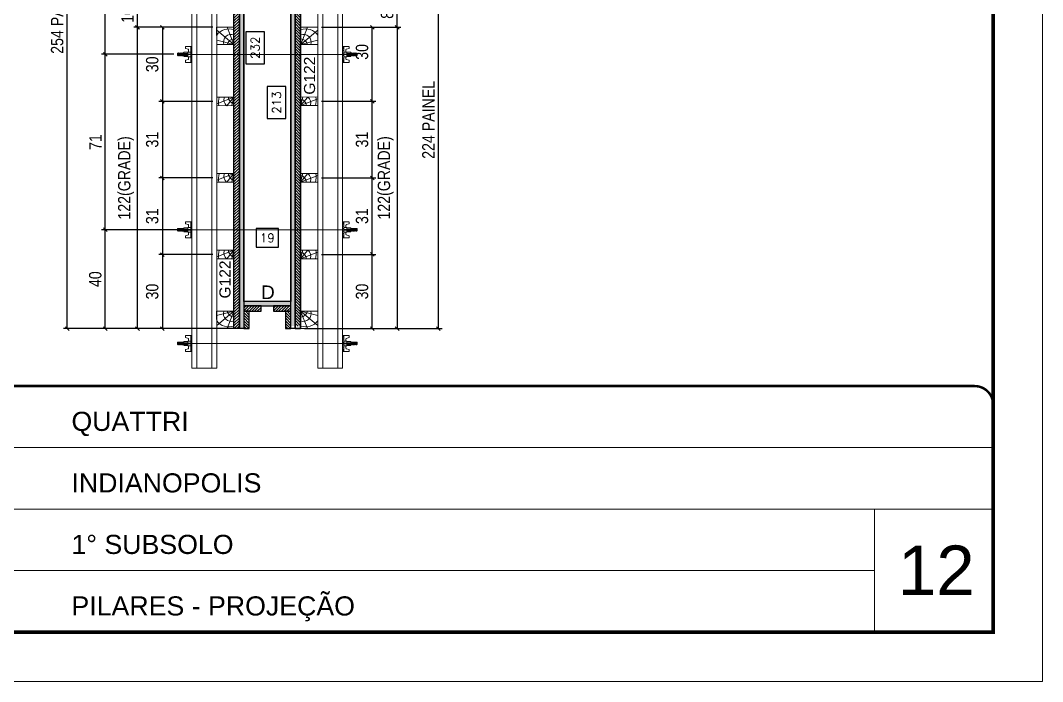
# Model space of a CAD drawing. Header units: millimetres. Extents: x 1945 to 8225, y 304 to 15137.
# Drawn here: x 7371 to 8198, y 11790 to 12325 of the extents above; entities that cross this region are included whole.
import ezdxf
from ezdxf.enums import TextEntityAlignment as Align

# ---------------------------------------------------------------- set-up
doc = ezdxf.new("R2010")
doc.units = ezdxf.units.MM
doc.linetypes.add('CONTINUO', pattern=[0])
doc.linetypes.add('DASHED', pattern=[0.75, 0.5, -0.25])
for name, color, linetype, lineweight in [('CARIMBO', 255, 'Continuous', 9), ('CONCRETO', 251, 'Continuous', 25), ('Folhas', 255, 'Continuous', 9), ('Hachura', 251, 'Continuous', 9), ('Madeira', 126, 'Continuous', 18), ('Perfil Metálico', 224, 'Continuous', 18), ('SARRAFO DE PRESSAO', 251, 'DASHED', 9)]:
    doc.layers.add(name, color=color, linetype=linetype, lineweight=lineweight)
for name, color, linetype in [('COTA', 241, 'Continuous'), ('Painéis', 200, 'Continuous'), ('SARRAFO', 251, 'Continuous'), ('TEXTO_GERAL', 7, 'Continuous')]:
    doc.layers.add(name, color=color, linetype=linetype)
doc.styles.add('ARIAL', font='arial.ttf')
doc.styles.add('COTA TECNICA 2X', font='techl___.ttf', dxfattribs={"height": 10})
doc.styles.add('ROMANS', font='romans.shx')
doc.styles.add('SANSSERIF', font='sas_____.pfb')
doc.dimstyles.new('Cota Seção interna', dxfattribs={"dimtxt": 7, "dimasz": 6, "dimexe": 0.18, "dimexo": 2, "dimgap": -4, "dimtad": 3, "dimdec": 1, "dimlfac": 0.5, "dimzin": 12, "dimdsep": 46, "dimtxsty": 'ROMANS', "dimblk": 'ARCHTICK', "dimcen": 0.09, "dimse1": 1, "dimse2": 1, "dimsd1": 1, "dimsd2": 1, "dimclrd": 180, "dimclre": 5, "dimclrt": 1, "dimadec": 0, "dimazin": 3, "dimtfac": 1, "dimtdec": 1, "dimtofl": 0, "dimtmove": 0, "dimatfit": 3, "dimldrblk": 'ARCHTICK', "dimfxl": 1, "dimtolj": 1, "dimtzin": 0, "dimarcsym": 0})
doc.dimstyles.new('SECAO PILAR', dxfattribs={"dimtxt": 10, "dimasz": 3, "dimexe": 3, "dimexo": 3, "dimgap": 3, "dimtad": 1, "dimdec": 1, "dimlfac": 0.5, "dimzin": 12, "dimdsep": 46, "dimtxsty": 'COTA TECNICA 2X', "dimblk1": 'OBLIQUE', "dimblk2": 'OBLIQUE', "dimsah": 1, "dimcen": 0.9, "dimclrd": 256, "dimclre": 256, "dimclrt": 256, "dimadec": 1, "dimazin": 3, "dimtfac": 1, "dimtdec": 1, "dimtmove": 0, "dimatfit": 3, "dimfxl": 1, "dimtolj": 1, "dimtzin": 12, "dimarcsym": 0})

# ---------------------------------------------------------------- blocks, each defined once
blk = doc.blocks.new('9999999999')
at = {"color": 30, "linetype": 'CONTINUO'}
for p, q in [((98564.56, 34379.64), (99583.98, 34379.64)), ((98564.56, 34329.83), (99487.98, 34329.83)), ((99583.98, 34329.83), (99487.98, 34329.83)), ((99487.98, 34329.83), (99487.98, 34230.21)), ((98564.56, 34280.02), (99487.98, 34280.02))]:
    blk.add_line(p, q, dxfattribs=at)
at = {"color": 30, "linetype": 'CONTINUO', "const_width": 2}
blk.add_lwpolyline([(99583.98, 34230.21), (99583.98, 34414.45, 0.414214), (99568.98, 34429.45), (98228.98, 34429.45, 0.414214), (98213.98, 34414.45), (98213.98, 34245.21, 0.414214), (98228.98, 34230.21), (99583.98, 34230.21)], format="xyb", dxfattribs=at)
at = {"layer": 'Folhas'}
blk.add_lwpolyline([(98138.98, 34190.21), (99623.98, 34190.21), (99623.98, 35240.21), (98138.98, 35240.21)], close=True, dxfattribs=at)
at = {"layer": 'Folhas', "color": 30, "const_width": 3}
blk.add_lwpolyline([(98213.98, 34230.21), (99583.98, 34230.21), (99583.98, 35200.21), (98213.98, 35200.21)], close=True, dxfattribs=at)
at = {"color": 7, "linetype": 'Continuous', "ltscale": 5, "style": 'ARIAL'}
for s, height, p in [('QUATTRI', 15.483, (98837.68, 34393.13)), ('INDIANOPOLIS', 15.4829, (98837.68, 34343.32)), ('1° SUBSOLO', 15.483, (98837.68, 34293.51)), ('PILARES - PROJEÇÃO', 15.4829, (98837.68, 34243.7))]:
    blk.add_text(s, height=height, dxfattribs=at).set_placement(p)
blk = doc.blocks.new('*D402')
at = {"layer": 'COTA', "color": 180, "lineweight": -2, "transparency": 16777216}
for p, q in [((7579.65, 12156.64), (7561.65, 12156.64)), ((7561.65, 12156.64), (7561.65, 12141.64)), ((7579.65, 12141.64), (7579.65, 12156.64)), ((7561.65, 12141.64), (7579.65, 12141.64))]:
    blk.add_line(p, q, dxfattribs=at)
at = {"layer": 'Defpoints', "color": 0, "transparency": 16777216}
for p in [(7589.65, 12137.64), (7551.65, 12098.12), (7589.65, 12098.12)]:
    blk.add_point(p, dxfattribs=at)
at = {"layer": 'COTA', "color": 1, "transparency": 16777216, "insert": (7570.65, 12149.14), "char_height": 7, "attachment_point": 5, "style": 'ROMANS'}
blk.add_mtext('\\A1;19', dxfattribs=at)
blk = doc.blocks.new('_ArchTick')
at = {"color": 0, "linetype": 'ByBlock', "const_width": 0.15}
blk.add_lwpolyline([(-0.5, -0.5), (0.5, 0.5)], dxfattribs=at)
blk = doc.blocks.new('C')
at = {"layer": 'Hachura', "color": 0}
for p, q in [((0, 3.22), (0, -3.22)), ((0.45, 3.22), (0, 3.22)), ((0.46, 3.16), (0, 3.16)), ((0.46, 3.05), (0, 3.05)), ((0.46, 2.88), (0, 2.88)), ((0, 2.75), (0, -1.16)), ((0.46, 2.65), (0, 2.65)), ((0.46, 2.23), (0, 2.23)), ((0.46, 1.51), (0, 1.51)), ((0.39, 0.49), (0.17, 0.49)), ((0.45, -3.23), (0.45, 3.22)), ((0.45, 3.22), (2.58, 3.22)), ((1.74, 0.97), (0.45, 0.97)), ((1.45, 0.1), (0.45, 0.1)), ((1.35, 1.94), (1.35, 0.96)), ((2.58, 2.39), (1.47, 2.09)), ((1.74, -0.97), (1.74, 0.97)), ((1.74, 0.97), (1.74, 0.84)), ((1.74, 0.97), (1.74, 0.84)), ((1.74, 0.84), (3.35, 0.84)), ((3.35, 0.45), (1.74, 0.45)), ((2.58, 3.22), (2.58, 2.39)), ((3.32, 0.84), (3.32, -0.84)), ((3.35, 0.84), (3.35, -0.84)), ((3.68, 0.45), (3.35, 0.45)), ((3.84, -0.52), (3.35, 0.45)), ((3.35, 0.06), (3.67, -0.57)), ((3.68, 0.45), (4.16, -0.52)), ((3.72, 0.5), (4.25, -0.57)), ((4.37, -0.55), (3.83, 0.53)), ((4.15, 0.45), (3.93, 0.45)), ((4.42, -0.52), (3.93, 0.45)), ((4.15, 0.45), (4.26, 0.45)), ((4.26, 0.45), (4.74, -0.52)), ((4.3, 0.5), (4.83, -0.57)), ((4.95, -0.55), (4.41, 0.53)), ((4.51, 0.45), (4.84, 0.45)), ((5, -0.52), (4.51, 0.45)), ((4.84, 0.45), (5.32, -0.52)), ((4.88, 0.5), (5.41, -0.57)), ((5.53, -0.55), (4.99, 0.53)), ((5.58, -0.52), (5.09, 0.45)), ((5.42, 0.45), (5.09, 0.45)), ((5.58, -0.52), (5.09, 0.45)), ((5.42, 0.45), (5.74, -0.19)), ((5.46, 0.5), (5.74, -0.07)), ((5.74, 0.19), (5.57, 0.53)), ((5.74, 0.32), (5.68, 0.45)), ((5.68, 0.45), (5.74, 0.45)), ((5.74, 0.45), (5.9, 0.29)), ((5.74, 0.45), (5.74, -0.52)), ((5.9, -0.36), (5.9, 0.29)), ((0.45, 0), (0, 0)), ((0.46, -1.52), (0, -1.52)), ((0.46, -2.23), (0, -2.23)), ((0.46, -2.65), (0, -2.65)), ((0.46, -2.88), (0, -2.88)), ((0.46, -3.05), (0, -3.05)), ((0.46, -3.16), (0, -3.16)), ((0, -3.22), (2.57, -3.22)), ((0.08, -0.48), (0.29, -0.48)), ((0.29, -0.48), (0.4, -0.48)), ((0.45, 0), (0.45, -0.97)), ((0.45, -0.16), (1.45, -0.16)), ((0.45, -0.65), (0.45, -0.32)), ((0.45, -3.23), (0.45, -0.65)), ((0.45, -0.97), (1.74, -0.97)), ((1.35, -1.94), (1.35, -0.97)), ((2.58, -2.39), (1.47, -2.1)), ((3.35, -0.32), (1.74, -0.32)), ((3.35, -0.84), (1.74, -0.84)), ((2.58, -3.23), (2.58, -2.39)), ((3.35, -0.07), (3.58, -0.52)), ((3.35, -0.52), (3.58, -0.52)), ((3.84, -0.52), (4.16, -0.52)), ((4.42, -0.52), (4.74, -0.52)), ((4.63, -0.52), (4.74, -0.52)), ((5, -0.52), (5.32, -0.52)), ((5.58, -0.52), (5.74, -0.52)), ((5.74, -0.52), (5.9, -0.36)), ((5.74, -0.52), (5.74, -0.52))]:
    blk.add_line(p, q, dxfattribs=at)
for centre, radius, start, end in [((1.52, 1.94), 0.161, 104.7436, 180), ((1.44, -0.03), 0.129, 272.695, 87.305), ((3.81, 0.39), 0.143, 25.5688, 154.4312), ((4.39, 0.39), 0.143, 25.5688, 154.4312), ((4.97, 0.39), 0.143, 25.5688, 154.4312), ((5.55, 0.39), 0.143, 25.5688, 154.4312), ((0.17, -0.37), 0.174, 221.744, 317.8592), ((1.52, -1.94), 0.161, 180, 255.2564), ((3.71, -0.4), 0.174, 222.1408, 318.256), ((4.29, -0.4), 0.174, 222.1408, 318.256), ((4.87, -0.4), 0.174, 222.1408, 318.256), ((5.45, -0.4), 0.174, 222.1408, 318.256), ((5.61, -0.4), 0.174, 317.8592, 318.256)]:
    blk.add_arc(centre, radius, start, end, dxfattribs=at)
blk = doc.blocks.new('_Oblique')
at = {"color": 0, "linetype": 'ByBlock', "lineweight": -2}
blk.add_line((-0.5, -0.5), (0.5, 0.5), dxfattribs=at)
blk = doc.blocks.new('*D468')
at = {"layer": 'COTA', "lineweight": -2, "transparency": 16777216}
for p, q in [((7600.65, 12523.72), (7712.14, 12523.72)), ((7709.14, 12075.72), (7709.14, 12523.72)), ((7600.65, 12075.72), (7712.14, 12075.72))]:
    blk.add_line(p, q, dxfattribs=at)
at = {"layer": 'Defpoints', "color": 0, "transparency": 16777216}
for p in [(7597.65, 12523.72), (7709.14, 12523.72), (7597.65, 12075.72)]:
    blk.add_point(p, dxfattribs=at)
at = {"layer": 'COTA', "lineweight": -2, "transparency": 16777216, "xscale": 3, "yscale": 3, "zscale": 3}
for p, rotation in [((7709.14, 12523.72), 90), ((7709.14, 12075.72), 270)]:
    blk.add_blockref('_Oblique', p, dxfattribs=dict(at, rotation=rotation))
at = {"layer": 'COTA', "transparency": 16777216, "insert": (7701.06, 12244.72), "char_height": 10, "attachment_point": 5, "rotation": 90, "style": 'COTA TECNICA 2X'}
blk.add_mtext('\\A1;224 PAINEL', dxfattribs=at)
blk = doc.blocks.new('*D471')
at = {"layer": 'COTA', "lineweight": -2, "transparency": 16777216}
for p, q in [((7506.65, 12155.73), (7436.47, 12155.73)), ((7439.47, 12075.72), (7439.47, 12155.73)), ((7526.65, 12075.72), (7436.47, 12075.72))]:
    blk.add_line(p, q, dxfattribs=at)
at = {"layer": 'Defpoints', "color": 0, "transparency": 16777216}
for p in [(7439.47, 12155.73), (7509.65, 12155.73), (7529.65, 12075.72)]:
    blk.add_point(p, dxfattribs=at)
at = {"layer": 'COTA', "lineweight": -2, "transparency": 16777216, "xscale": 3, "yscale": 3, "zscale": 3}
for p, rotation in [((7439.47, 12155.73), 90), ((7439.47, 12075.72), 270)]:
    blk.add_blockref('_Oblique', p, dxfattribs=dict(at, rotation=rotation))
at = {"layer": 'COTA', "transparency": 16777216, "insert": (7431.37, 12115.73), "char_height": 10, "attachment_point": 5, "rotation": 90, "style": 'COTA TECNICA 2X'}
blk.add_mtext('\\A1;40', dxfattribs=at)
blk = doc.blocks.new('*D472')
at = {"layer": 'COTA', "linetype": 'ByBlock', "lineweight": -2, "transparency": 16777216}
for p, q in [((7494.84, 12297.79), (7436.47, 12297.79)), ((7439.47, 12155.73), (7439.47, 12297.79)), ((7506.65, 12155.73), (7436.47, 12155.73))]:
    blk.add_line(p, q, dxfattribs=at)
at = {"layer": 'Defpoints', "color": 0, "linetype": 'ByBlock', "transparency": 16777216}
for p in [(7439.47, 12297.79), (7497.84, 12297.79), (7509.65, 12155.73)]:
    blk.add_point(p, dxfattribs=at)
at = {"layer": 'COTA', "linetype": 'ByBlock', "lineweight": -2, "transparency": 16777216, "xscale": 3, "yscale": 3, "zscale": 3}
for p, rotation in [((7439.47, 12297.79), 90), ((7439.47, 12155.73), 270)]:
    blk.add_blockref('_Oblique', p, dxfattribs=dict(at, rotation=rotation))
at = {"layer": 'COTA', "linetype": 'ByBlock', "transparency": 16777216, "insert": (7431.4, 12226.76), "char_height": 10, "attachment_point": 5, "rotation": 90, "style": 'COTA TECNICA 2X'}
blk.add_mtext('\\A1;71', dxfattribs=at)
blk = doc.blocks.new('*D473')
at = {"layer": 'COTA', "linetype": 'ByBlock', "lineweight": -2, "transparency": 16777216}
for p, q in [((7494.84, 12439.79), (7436.47, 12439.79)), ((7439.47, 12297.79), (7439.47, 12439.79)), ((7494.84, 12297.79), (7436.47, 12297.79))]:
    blk.add_line(p, q, dxfattribs=at)
at = {"layer": 'Defpoints', "color": 0, "linetype": 'ByBlock', "transparency": 16777216}
for p in [(7439.47, 12439.79), (7497.84, 12439.79), (7497.84, 12297.79)]:
    blk.add_point(p, dxfattribs=at)
at = {"layer": 'COTA', "linetype": 'ByBlock', "lineweight": -2, "transparency": 16777216, "xscale": 3, "yscale": 3, "zscale": 3}
for p, rotation in [((7439.47, 12439.79), 90), ((7439.47, 12297.79), 270)]:
    blk.add_blockref('_Oblique', p, dxfattribs=dict(at, rotation=rotation))
at = {"layer": 'COTA', "linetype": 'ByBlock', "transparency": 16777216, "insert": (7431.4, 12368.79), "char_height": 10, "attachment_point": 5, "rotation": 90, "style": 'COTA TECNICA 2X'}
blk.add_mtext('\\A1;71', dxfattribs=at)
blk = doc.blocks.new('*D474')
at = {"layer": 'COTA', "linetype": 'ByBlock', "lineweight": -2, "transparency": 16777216}
for p, q in [((7548.65, 12583.72), (7405.63, 12583.72)), ((7408.63, 12075.72), (7408.63, 12583.72)), ((7548.65, 12075.72), (7405.63, 12075.72))]:
    blk.add_line(p, q, dxfattribs=at)
at = {"layer": 'Defpoints', "color": 0, "linetype": 'ByBlock', "transparency": 16777216}
for p in [(7408.63, 12583.72), (7551.65, 12583.72), (7551.65, 12075.72)]:
    blk.add_point(p, dxfattribs=at)
at = {"layer": 'COTA', "linetype": 'ByBlock', "lineweight": -2, "transparency": 16777216, "xscale": 3, "yscale": 3, "zscale": 3}
for p, rotation in [((7408.63, 12583.72), 90), ((7408.63, 12075.72), 270)]:
    blk.add_blockref('_Oblique', p, dxfattribs=dict(at, rotation=rotation))
at = {"layer": 'COTA', "linetype": 'ByBlock', "transparency": 16777216, "insert": (7400.52, 12329.72), "char_height": 10, "attachment_point": 5, "rotation": 90, "style": 'COTA TECNICA 2X'}
blk.add_mtext('\\A1;254 PAINEL', dxfattribs=at)
blk = doc.blocks.new('*D476')
at = {"layer": 'COTA', "color": 180, "lineweight": -2, "transparency": 16777216}
for p, q in [((7568.35, 12316.09), (7553.35, 12316.09)), ((7553.35, 12316.09), (7553.35, 12290.09)), ((7568.35, 12290.09), (7568.35, 12316.09)), ((7553.35, 12290.09), (7568.35, 12290.09))]:
    blk.add_line(p, q, dxfattribs=at)
at = {"layer": 'Defpoints', "color": 0, "transparency": 16777216}
for p in [(7551.65, 12561.72), (7551.65, 12097.72), (7572.35, 12097.72)]:
    blk.add_point(p, dxfattribs=at)
at = {"layer": 'COTA', "color": 1, "transparency": 16777216, "insert": (7560.85, 12303.09), "char_height": 7, "attachment_point": 5, "rotation": 90, "style": 'ROMANS'}
blk.add_mtext('\\A1;232', dxfattribs=at)
blk = doc.blocks.new('PONTALETE')
at = {"layer": 'Madeira'}
for q in [(2.71, 7), (7, 5.76), (7, 1.74)]:
    blk.add_line((0, 0), q, dxfattribs=at)
blk.add_lwpolyline([(0, 0), (7, 0), (7, 7), (0, 7)], close=True, dxfattribs=at)
for centre, radius, start, end in [((2.04, 0.06), 6.23, 37.2818, 109.0913), ((1.09, 0.9), 3.19, 343.603, 109.9847), ((-0.21, -0.78), 3.09, 14.6322, 86.0383)]:
    blk.add_arc(centre, radius, start, end, dxfattribs=at)
blk = doc.blocks.new('MEIO PONTALETE')
at = {"layer": 'Madeira'}
for q in [(2.71, 7), (3.5, 2.88), (3.5, 0.87)]:
    blk.add_line((0, 0), q, dxfattribs=at)
blk.add_lwpolyline([(0, 0), (3.5, 0), (3.5, 7), (0, 7)], close=True, dxfattribs=at)
for centre, radius, start, end in [((2.04, 0.06), 6.23, 76.4499, 109.0913), ((1.09, 0.9), 3.19, 40.9063, 109.9847), ((-0.21, -0.78), 3.09, 14.6322, 86.0383)]:
    blk.add_arc(centre, radius, start, end, dxfattribs=at)
blk = doc.blocks.new('*D477')
at = {"layer": 'COTA', "lineweight": -2, "transparency": 16777216}
for p, q in [((7614.65, 12135.74), (7658.59, 12135.74)), ((7655.59, 12075.74), (7655.59, 12135.74)), ((7614.66, 12075.74), (7658.59, 12075.74))]:
    blk.add_line(p, q, dxfattribs=at)
at = {"layer": 'Defpoints', "color": 0, "transparency": 16777216}
for p in [(7611.65, 12135.74), (7655.59, 12135.74), (7611.66, 12075.74)]:
    blk.add_point(p, dxfattribs=at)
at = {"layer": 'COTA', "lineweight": -2, "transparency": 16777216, "xscale": 3, "yscale": 3, "zscale": 3}
for p, rotation in [((7655.59, 12135.74), 90), ((7655.59, 12075.74), 270)]:
    blk.add_blockref('_Oblique', p, dxfattribs=dict(at, rotation=rotation))
at = {"layer": 'COTA', "transparency": 16777216, "insert": (7647.37, 12105.74), "char_height": 10, "attachment_point": 5, "rotation": 90, "style": 'COTA TECNICA 2X'}
blk.add_mtext('\\A1;30', dxfattribs=at)
blk = doc.blocks.new('*D478')
at = {"layer": 'COTA', "lineweight": -2, "transparency": 16777216}
for p, q in [((7614.63, 12319.73), (7678.78, 12319.73)), ((7675.78, 12319.73), (7675.78, 12075.74)), ((7614.66, 12075.74), (7678.78, 12075.74))]:
    blk.add_line(p, q, dxfattribs=at)
at = {"layer": 'Defpoints', "color": 0, "transparency": 16777216}
for p in [(7611.63, 12319.73), (7611.66, 12075.74), (7675.78, 12075.74)]:
    blk.add_point(p, dxfattribs=at)
at = {"layer": 'COTA', "lineweight": -2, "transparency": 16777216, "xscale": 3, "yscale": 3, "zscale": 3}
for p, rotation in [((7675.78, 12319.73), 90), ((7675.78, 12075.74), 270)]:
    blk.add_blockref('_Oblique', p, dxfattribs=dict(at, rotation=rotation))
at = {"layer": 'COTA', "transparency": 16777216, "insert": (7666.56, 12197.74), "char_height": 10, "attachment_point": 5, "rotation": 90, "style": 'COTA TECNICA 2X'}
blk.add_mtext('\\A1;122(GRADE)', dxfattribs=at)
blk = doc.blocks.new('*D479')
at = {"layer": 'COTA', "lineweight": -2, "transparency": 16777216}
for p, q in [((7614.65, 12197.74), (7658.59, 12197.74)), ((7655.59, 12135.74), (7655.59, 12197.74)), ((7614.65, 12135.74), (7658.59, 12135.74))]:
    blk.add_line(p, q, dxfattribs=at)
at = {"layer": 'Defpoints', "color": 0, "transparency": 16777216}
for p in [(7611.65, 12197.74), (7655.59, 12197.74), (7611.65, 12135.74)]:
    blk.add_point(p, dxfattribs=at)
at = {"layer": 'COTA', "lineweight": -2, "transparency": 16777216, "xscale": 3, "yscale": 3, "zscale": 3}
for p, rotation in [((7655.59, 12197.74), 90), ((7655.59, 12135.74), 270)]:
    blk.add_blockref('_Oblique', p, dxfattribs=dict(at, rotation=rotation))
at = {"layer": 'COTA', "transparency": 16777216, "insert": (7647.37, 12166.74), "char_height": 10, "attachment_point": 5, "rotation": 90, "style": 'COTA TECNICA 2X'}
blk.add_mtext('\\A1;31', dxfattribs=at)
blk = doc.blocks.new('*D480')
at = {"layer": 'COTA', "lineweight": -2, "transparency": 16777216}
for p, q in [((7614.65, 12259.74), (7658.59, 12259.74)), ((7655.59, 12197.74), (7655.59, 12259.74)), ((7614.65, 12197.74), (7658.59, 12197.74))]:
    blk.add_line(p, q, dxfattribs=at)
at = {"layer": 'Defpoints', "color": 0, "transparency": 16777216}
for p in [(7611.65, 12259.74), (7655.59, 12259.74), (7611.65, 12197.74)]:
    blk.add_point(p, dxfattribs=at)
at = {"layer": 'COTA', "lineweight": -2, "transparency": 16777216, "xscale": 3, "yscale": 3, "zscale": 3}
for p, rotation in [((7655.59, 12259.74), 90), ((7655.59, 12197.74), 270)]:
    blk.add_blockref('_Oblique', p, dxfattribs=dict(at, rotation=rotation))
at = {"layer": 'COTA', "transparency": 16777216, "insert": (7647.37, 12228.74), "char_height": 10, "attachment_point": 5, "rotation": 90, "style": 'COTA TECNICA 2X'}
blk.add_mtext('\\A1;31', dxfattribs=at)
blk = doc.blocks.new('*D481')
at = {"layer": 'COTA', "lineweight": -2, "transparency": 16777216}
for p, q in [((7614.65, 12319.73), (7658.59, 12319.73)), ((7655.59, 12259.74), (7655.59, 12319.73)), ((7614.65, 12259.74), (7658.59, 12259.74))]:
    blk.add_line(p, q, dxfattribs=at)
at = {"layer": 'Defpoints', "color": 0, "transparency": 16777216}
for p in [(7611.65, 12319.73), (7655.59, 12319.73), (7611.65, 12259.74)]:
    blk.add_point(p, dxfattribs=at)
at = {"layer": 'COTA', "lineweight": -2, "transparency": 16777216, "xscale": 3, "yscale": 3, "zscale": 3}
for p, rotation in [((7655.59, 12319.73), 90), ((7655.59, 12259.74), 270)]:
    blk.add_blockref('_Oblique', p, dxfattribs=dict(at, rotation=rotation))
at = {"layer": 'COTA', "transparency": 16777216, "insert": (7647.37, 12299.74), "char_height": 10, "attachment_point": 5, "rotation": 90, "style": 'COTA TECNICA 2X'}
blk.add_mtext('\\A1;30', dxfattribs=at)
blk = doc.blocks.new('*D485')
at = {"layer": 'COTA', "lineweight": -2, "transparency": 16777216}
for p, q in [((7614.65, 12335.75), (7678.78, 12335.75)), ((7675.78, 12319.73), (7675.78, 12335.75)), ((7614.63, 12319.73), (7678.78, 12319.73))]:
    blk.add_line(p, q, dxfattribs=at)
at = {"layer": 'Defpoints', "color": 0, "transparency": 16777216}
for p in [(7611.65, 12335.75), (7675.78, 12335.75), (7611.63, 12319.73)]:
    blk.add_point(p, dxfattribs=at)
at = {"layer": 'COTA', "lineweight": -2, "transparency": 16777216, "xscale": 3, "yscale": 3, "zscale": 3}
for p, rotation in [((7675.78, 12335.75), 90), ((7675.78, 12319.73), 270)]:
    blk.add_blockref('_Oblique', p, dxfattribs=dict(at, rotation=rotation))
at = {"layer": 'COTA', "transparency": 16777216, "insert": (7667.68, 12329.74), "char_height": 10, "attachment_point": 5, "rotation": 90, "style": 'COTA TECNICA 2X'}
blk.add_mtext('\\A1;8', dxfattribs=at)
blk = doc.blocks.new('*D487')
at = {"layer": 'COTA', "color": 180, "lineweight": -2, "transparency": 16777216}
for p, q in [((7585.65, 12271.72), (7570.65, 12271.72)), ((7570.65, 12271.72), (7570.65, 12245.72)), ((7585.65, 12245.72), (7585.65, 12271.72)), ((7570.65, 12245.72), (7585.65, 12245.72))]:
    blk.add_line(p, q, dxfattribs=at)
at = {"layer": 'Defpoints', "color": 0, "transparency": 16777216}
for p in [(7589.65, 12523.72), (7589.65, 12097.72), (7589.65, 12097.72)]:
    blk.add_point(p, dxfattribs=at)
at = {"layer": 'COTA', "color": 1, "transparency": 16777216, "insert": (7578.15, 12258.72), "char_height": 7, "attachment_point": 5, "rotation": 90, "style": 'ROMANS'}
blk.add_mtext('\\A1;213', dxfattribs=at)
blk = doc.blocks.new('*D492')
at = {"layer": 'COTA', "lineweight": -2, "transparency": 16777216}
for p, q in [((7526.64, 12319.7), (7482.71, 12319.7)), ((7485.71, 12319.7), (7485.71, 12259.7)), ((7526.65, 12259.7), (7482.71, 12259.7))]:
    blk.add_line(p, q, dxfattribs=at)
at = {"layer": 'Defpoints', "color": 0, "transparency": 16777216}
for p in [(7529.64, 12319.7), (7485.71, 12259.7), (7529.65, 12259.7)]:
    blk.add_point(p, dxfattribs=at)
at = {"layer": 'COTA', "lineweight": -2, "transparency": 16777216, "xscale": 3, "yscale": 3, "zscale": 3}
for p, rotation in [((7485.71, 12319.7), 90), ((7485.71, 12259.7), 270)]:
    blk.add_blockref('_Oblique', p, dxfattribs=dict(at, rotation=rotation))
at = {"layer": 'COTA', "transparency": 16777216, "insert": (7477.49, 12289.7), "char_height": 10, "attachment_point": 5, "rotation": 90, "style": 'COTA TECNICA 2X'}
blk.add_mtext('\\A1;30', dxfattribs=at)
blk = doc.blocks.new('*D493')
at = {"layer": 'COTA', "lineweight": -2, "transparency": 16777216}
for p, q in [((7526.64, 12319.7), (7462.52, 12319.7)), ((7465.52, 12075.71), (7465.52, 12319.7)), ((7526.66, 12075.71), (7462.52, 12075.71))]:
    blk.add_line(p, q, dxfattribs=at)
at = {"layer": 'Defpoints', "color": 0, "transparency": 16777216}
for p in [(7465.52, 12319.7), (7529.64, 12319.7), (7529.66, 12075.71)]:
    blk.add_point(p, dxfattribs=at)
at = {"layer": 'COTA', "lineweight": -2, "transparency": 16777216, "xscale": 3, "yscale": 3, "zscale": 3}
for p, rotation in [((7465.52, 12319.7), 90), ((7465.52, 12075.71), 270)]:
    blk.add_blockref('_Oblique', p, dxfattribs=dict(at, rotation=rotation))
at = {"layer": 'COTA', "transparency": 16777216, "insert": (7456.29, 12197.71), "char_height": 10, "attachment_point": 5, "rotation": 90, "style": 'COTA TECNICA 2X'}
blk.add_mtext('\\A1;122(GRADE)', dxfattribs=at)
blk = doc.blocks.new('*D494')
at = {"layer": 'COTA', "lineweight": -2, "transparency": 16777216}
for p, q in [((7526.65, 12259.7), (7482.71, 12259.7)), ((7485.71, 12259.7), (7485.71, 12197.7)), ((7526.65, 12197.7), (7482.71, 12197.7))]:
    blk.add_line(p, q, dxfattribs=at)
at = {"layer": 'Defpoints', "color": 0, "transparency": 16777216}
for p in [(7529.65, 12259.7), (7485.71, 12197.7), (7529.65, 12197.7)]:
    blk.add_point(p, dxfattribs=at)
at = {"layer": 'COTA', "lineweight": -2, "transparency": 16777216, "xscale": 3, "yscale": 3, "zscale": 3}
for p, rotation in [((7485.71, 12259.7), 90), ((7485.71, 12197.7), 270)]:
    blk.add_blockref('_Oblique', p, dxfattribs=dict(at, rotation=rotation))
at = {"layer": 'COTA', "transparency": 16777216, "insert": (7477.49, 12228.7), "char_height": 10, "attachment_point": 5, "rotation": 90, "style": 'COTA TECNICA 2X'}
blk.add_mtext('\\A1;31', dxfattribs=at)
blk = doc.blocks.new('*D495')
at = {"layer": 'COTA', "lineweight": -2, "transparency": 16777216}
for p, q in [((7526.65, 12197.7), (7482.71, 12197.7)), ((7485.71, 12197.7), (7485.71, 12135.7)), ((7526.65, 12135.7), (7482.71, 12135.7))]:
    blk.add_line(p, q, dxfattribs=at)
at = {"layer": 'Defpoints', "color": 0, "transparency": 16777216}
for p in [(7529.65, 12197.7), (7485.71, 12135.7), (7529.65, 12135.7)]:
    blk.add_point(p, dxfattribs=at)
at = {"layer": 'COTA', "lineweight": -2, "transparency": 16777216, "xscale": 3, "yscale": 3, "zscale": 3}
for p, rotation in [((7485.71, 12197.7), 90), ((7485.71, 12135.7), 270)]:
    blk.add_blockref('_Oblique', p, dxfattribs=dict(at, rotation=rotation))
at = {"layer": 'COTA', "transparency": 16777216, "insert": (7477.49, 12166.7), "char_height": 10, "attachment_point": 5, "rotation": 90, "style": 'COTA TECNICA 2X'}
blk.add_mtext('\\A1;31', dxfattribs=at)
blk = doc.blocks.new('*D496')
at = {"layer": 'COTA', "lineweight": -2, "transparency": 16777216}
for p, q in [((7526.65, 12135.7), (7482.71, 12135.7)), ((7485.71, 12135.7), (7485.71, 12075.71)), ((7526.65, 12075.71), (7482.71, 12075.71))]:
    blk.add_line(p, q, dxfattribs=at)
at = {"layer": 'Defpoints', "color": 0, "transparency": 16777216}
for p in [(7529.65, 12135.7), (7485.71, 12075.71), (7529.65, 12075.71)]:
    blk.add_point(p, dxfattribs=at)
at = {"layer": 'COTA', "lineweight": -2, "transparency": 16777216, "xscale": 3, "yscale": 3, "zscale": 3}
for p, rotation in [((7485.71, 12135.7), 90), ((7485.71, 12075.71), 270)]:
    blk.add_blockref('_Oblique', p, dxfattribs=dict(at, rotation=rotation))
at = {"layer": 'COTA', "transparency": 16777216, "insert": (7477.49, 12105.71), "char_height": 10, "attachment_point": 5, "rotation": 90, "style": 'COTA TECNICA 2X'}
blk.add_mtext('\\A1;30', dxfattribs=at)
blk = doc.blocks.new('*D1417')
at = {"layer": 'COTA', "lineweight": -2, "transparency": 16777216}
for p, q in [((7526.63, 12339.7), (7462.51, 12339.7)), ((7465.51, 12319.7), (7465.51, 12339.7)), ((7526.66, 12319.7), (7462.51, 12319.7))]:
    blk.add_line(p, q, dxfattribs=at)
at = {"layer": 'Defpoints', "color": 0, "transparency": 16777216}
for p in [(7465.51, 12339.7), (7529.63, 12339.7), (7529.66, 12319.7)]:
    blk.add_point(p, dxfattribs=at)
at = {"layer": 'COTA', "lineweight": -2, "transparency": 16777216, "xscale": 3, "yscale": 3, "zscale": 3}
for p, rotation in [((7465.51, 12339.7), 90), ((7465.51, 12319.7), 270)]:
    blk.add_blockref('_Oblique', p, dxfattribs=dict(at, rotation=rotation))
at = {"layer": 'COTA', "transparency": 16777216, "insert": (7457.41, 12329.7), "char_height": 10, "attachment_point": 5, "rotation": 90, "style": 'COTA TECNICA 2X'}
blk.add_mtext('\\A1;10', dxfattribs=at)

msp = doc.modelspace()

# ---------------------------------------------------------------- hatches: boundary and pattern name
at = {"layer": 'Hachura'}
h = msp.add_hatch(color=256, dxfattribs=at)
h.dxf.hatch_style = 1
h.paths.add_polyline_path([(7548.05, 12583.72), (7551.65, 12583.72), (7551.65, 12075.72), (7548.05, 12075.72)])
h = msp.add_hatch(dxfattribs=at)
h.set_pattern_fill('ANSI31', color=256, scale=0.5, angle=360, style=0)
h.set_pattern_definition([(45, (18728.3424, 3070.5167), (-1.12253202, 1.12253202), [])])
h.paths.add_polyline_path([(7548.05, 12075.72), (7543.65, 12075.72), (7543.65, 12575.72), (7548.05, 12575.72)])
h = msp.add_hatch(color=256, dxfattribs=at)
h.dxf.hatch_style = 1
h.paths.add_polyline_path([(7593.25, 12077.72), (7589.65, 12077.72), (7589.65, 12523.72), (7593.25, 12523.72)])
h = msp.add_hatch(dxfattribs=at)
h.set_pattern_fill('ANSI31', color=256, scale=0.5, angle=450, style=0)
h.set_pattern_definition([(135, (-15245.3685, 20842.2583), (-1.12253202, -1.12253202), [])])
h.paths.add_polyline_path([(7597.65, 12077.72), (7593.25, 12077.72), (7593.25, 12523.72), (7597.65, 12523.72)])
h = msp.add_hatch(color=256, dxfattribs=at)
h.dxf.hatch_style = 1
h.paths.add_polyline_path([(7551.65, 12097.72), (7551.65, 12094.12), (7589.65, 12094.12), (7589.65, 12097.72)])
h = msp.add_hatch(dxfattribs=at)
h.set_pattern_fill('ANSI31', color=256, scale=0.5, angle=180, style=0)
h.set_pattern_definition([(225, (-2116.5122, -11665.9017), (1.12253202, -1.12253202), [])])
h.paths.add_polyline_path([(7551.65, 12089.72), (7551.65, 12094.12), (7565.65, 12094.12), (7565.65, 12089.72)])
h = msp.add_hatch(dxfattribs=at)
h.set_pattern_fill('ANSI31', color=256, scale=0.5, angle=180, style=0)
h.set_pattern_definition([(225, (-2092.5122, -11665.9017), (1.12253202, -1.12253202), [])])
h.paths.add_polyline_path([(7575.65, 12089.72), (7575.65, 12094.12), (7589.65, 12094.12), (7589.65, 12089.72)])
h = msp.add_hatch(dxfattribs=at)
h.set_pattern_fill('ANSI31', color=256, scale=0.5, angle=270, style=0)
h.set_pattern_definition([(315, (30396.6478, 1405.3546), (1.12253202, 1.12253202), [])])
h.paths.add_polyline_path([(7551.65, 12089.72), (7556.05, 12089.72), (7556.05, 12075.72), (7551.65, 12075.72)])
h = msp.add_hatch(dxfattribs=at)
h.set_pattern_fill('ANSI31', color=256, scale=0.5, angle=270, style=0)
h.set_pattern_definition([(315, (30430.2478, 1405.3546), (1.12253202, 1.12253202), [])])
h.paths.add_polyline_path([(7585.25, 12089.72), (7589.65, 12089.72), (7589.65, 12075.72), (7585.25, 12075.72)])

# ---------------------------------------------------------------- linework, layer by layer
at = {"layer": 'CONCRETO', "color": 2}
msp.add_lwpolyline([(7851.65, 12561.72), (7851.65, 12523.72), (7589.65, 12523.72), (7589.65, 12097.72), (7551.65, 12097.72), (7551.65, 12561.72)], close=True, dxfattribs=at)
at = {"layer": 'Hachura'}
for p, q in [((7498.84, 12297.73), (7638.64, 12297.74)), ((7498.84, 12155.73), (7638.64, 12155.74)), ((7498.85, 12063.64), (7638.65, 12063.65))]:
    msp.add_line(p, q, dxfattribs=at)
at = {"layer": 'Madeira'}
for points in [[(7543.65, 12339.72), (7529.65, 12339.7), (7529.65, 12075.71), (7543.65, 12075.72)], [(7597.65, 12075.72), (7611.65, 12075.74), (7611.65, 12319.73), (7597.65, 12319.72)]]:
    msp.add_lwpolyline(points, close=True, dxfattribs=at)
at = {"layer": 'Painéis'}
for points in [[(7548.05, 12583.72), (7551.65, 12583.72), (7551.65, 12075.72), (7548.05, 12075.72)], [(7589.65, 12075.72), (7589.65, 12523.72), (7593.25, 12523.72), (7593.25, 12075.72)], [(7551.65, 12097.72), (7551.65, 12094.12), (7589.65, 12094.12), (7589.65, 12097.72)]]:
    msp.add_lwpolyline(points, close=True, dxfattribs=at)
at = {"layer": 'Perfil Metálico'}
for points in [[(7529.65, 12043.79), (7509.65, 12043.79), (7509.65, 12622.05), (7529.65, 12622.05)], [(7513.65, 12622.05), (7525.65, 12622.05), (7525.65, 12043.79), (7513.65, 12043.79)], [(7631.65, 12043.79), (7611.65, 12043.79), (7611.65, 12515.72), (7631.65, 12515.72)], [(7615.65, 12515.72), (7627.65, 12515.72), (7627.65, 12043.79), (7615.65, 12043.79)]]:
    msp.add_lwpolyline(points, close=True, dxfattribs=at)
at = {"layer": 'SARRAFO'}
for points in [[(7548.05, 12583.72), (7548.05, 12075.72), (7543.65, 12075.72), (7543.65, 12583.72)], [(7548.05, 12583.72), (7548.05, 12075.72), (7543.65, 12075.72), (7543.65, 12583.72)], [(7597.65, 12523.72), (7597.65, 12075.72), (7593.25, 12075.72), (7593.25, 12523.72), (7597.65, 12523.72)], [(7597.65, 12523.72), (7593.25, 12523.72), (7593.25, 12075.72), (7597.65, 12075.72)], [(7565.65, 12094.12), (7551.65, 12094.12), (7551.65, 12089.72), (7565.65, 12089.72)], [(7589.65, 12094.12), (7575.65, 12094.12), (7575.65, 12089.72), (7589.65, 12089.72)], [(7556.05, 12075.72), (7556.05, 12089.72), (7551.65, 12089.72), (7551.65, 12075.72)], [(7589.65, 12075.72), (7589.65, 12089.72), (7585.25, 12089.72), (7585.25, 12075.72)]]:
    msp.add_lwpolyline(points, close=True, dxfattribs=at)

# ---------------------------------------------------------------- block references
at = {"layer": 'Hachura', "linetype": 'Continuous', "yscale": 2, "zscale": 2, "rotation": 180}
for p, xscale in [((7509.64, 12297.72), 2), ((7631.64, 12297.72), -2), ((7509.64, 12155.72), 2), ((7631.64, 12155.72), -2), ((7509.65, 12063.64), 2), ((7631.65, 12063.64), -2)]:
    msp.add_blockref('C', p, dxfattribs=dict(at, xscale=xscale))
at = {"layer": 'Madeira'}
for name, p, xscale, yscale, zscale, rotation in [('PONTALETE', (7543.65, 12305.72), -2, 2, 2, 0.06291069689670081), ('PONTALETE', (7597.66, 12305.72), 2, 2, 2, 0.0629106968967136), ('MEIO PONTALETE', (7543.65, 12263.22), -1.999999997962732, 1.999999997962732, 1.999999997962732, 90.0629106968967), ('MEIO PONTALETE', (7597.65, 12256.22), -1.999999997962732, 1.999999997962732, 1.999999997962732, 270.0629106968967), ('MEIO PONTALETE', (7543.65, 12201.22), -1.999999997962732, 1.999999997962732, 1.999999997962732, 90.0629106968967), ('MEIO PONTALETE', (7597.65, 12194.22), -1.999999997962732, 1.999999997962732, 1.999999997962732, 270.0629106968967), ('MEIO PONTALETE', (7543.65, 12139.22), -1.999999997962732, 1.999999997962732, 1.999999997962732, 90.0629106968967), ('MEIO PONTALETE', (7597.65, 12132.22), -1.999999997962732, 1.999999997962732, 1.999999997962732, 270.0629106968967), ('PONTALETE', (7543.63, 12089.72), 2, 2, 2, 180.0629106968967), ('PONTALETE', (7597.64, 12089.72), -2, 2, 2, 180.0629106968967)]:
    msp.add_blockref(name, p, dxfattribs=dict(at, xscale=xscale, yscale=yscale, zscale=zscale, rotation=rotation))
at = {"layer": 'SARRAFO DE PRESSAO', "color": 6, "linetype": 'ByBlock'}
msp.add_blockref('9999999999', (-91425.62, -22400.25), dxfattribs=at)

# ---------------------------------------------------------------- texts
at = {"layer": 'CARIMBO', "style": 'ARIAL'}
msp.add_text('12', height=40, dxfattribs=at).set_placement((8081.22, 11860.1))
at = {"layer": 'TEXTO_GERAL', "color": 0, "linetype": 'Continuous', "style": 'SANSSERIF'}
for p in [(7604.82, 12265.12), (7536.35, 12100.13)]:
    msp.add_text('G122', height=9, rotation=90, dxfattribs=at).set_placement(p, align=Align.MIDDLE_LEFT)
at = {"layer": 'TEXTO_GERAL', "style": 'ARIAL'}
msp.add_text('D', height=11, dxfattribs=at).set_placement((7571.13, 12105.15), align=Align.MIDDLE_CENTER)

# ---------------------------------------------------------------- dimensions: what is measured, and where the dimension line sits
at = {"layer": 'COTA', "linetype": 'ByBlock'}
dim = msp.add_linear_dim(base=(7408.63, 12583.72), p1=(7551.65, 12075.72), p2=(7551.65, 12583.72), angle=90, text='<> PAINEL', dimstyle='SECAO PILAR', override={"dimtmove": 1}, dxfattribs=at)
dim.commit()
dim.dimension.update_dxf_attribs({"geometry": '*D474', "text_midpoint": (7400.52, 12329.72)})
at = {"layer": 'COTA'}
for base, p1, p2, angle, dimstyle, picture, middle in [((7572.35, 12097.72), (7551.65, 12561.72), (7551.65, 12097.72), 270, 'Cota Seção interna', '*D476', (7572.35, 12303.09)), ((7589.65, 12097.72), (7589.65, 12523.72), (7589.65, 12097.72), 270, 'Cota Seção interna', '*D487', (7589.65, 12258.72)), ((7675.78, 12335.75), (7611.63, 12319.73), (7611.65, 12335.75), 90, 'SECAO PILAR', '*D485', (7675.78, 12329.74)), ((7485.71, 12259.7), (7529.64, 12319.7), (7529.65, 12259.7), 270, 'SECAO PILAR', '*D492', (7485.71, 12289.7)), ((7655.59, 12319.73), (7611.65, 12259.74), (7611.65, 12319.73), 90, 'SECAO PILAR', '*D481', (7655.59, 12299.74))]:
    dim = msp.add_linear_dim(base=base, p1=p1, p2=p2, angle=angle, dimstyle=dimstyle, dxfattribs=at)
    dim.commit()
    dim.dimension.update_dxf_attribs({"geometry": picture, "text_midpoint": middle, "dimtype": 160})
for base, p1, p2, angle, text, picture, middle in [((7709.14, 12523.72), (7597.65, 12075.72), (7597.65, 12523.72), 90, '<> PAINEL', '*D468', (7709.14, 12244.72)), ((7465.52, 12319.7), (7529.66, 12075.71), (7529.64, 12319.7), 270, '<>(GRADE)', '*D493', (7465.52, 12197.71)), ((7675.78, 12075.74), (7611.63, 12319.73), (7611.66, 12075.74), 90, '<>(GRADE)', '*D478', (7675.78, 12197.74))]:
    dim = msp.add_linear_dim(base=base, p1=p1, p2=p2, angle=angle, text=text, dimstyle='SECAO PILAR', dxfattribs=at)
    dim.commit()
    dim.dimension.update_dxf_attribs({"geometry": picture, "text_midpoint": middle, "dimtype": 160})
at = {"layer": 'COTA', "linetype": 'ByBlock'}
for base, p1, p2, picture, middle in [((7439.47, 12439.79), (7497.84, 12297.79), (7497.84, 12439.79), '*D473', (7431.4, 12368.79)), ((7439.47, 12297.79), (7509.65, 12155.73), (7497.84, 12297.79), '*D472', (7431.4, 12226.76))]:
    dim = msp.add_linear_dim(base=base, p1=p1, p2=p2, angle=90, dimstyle='SECAO PILAR', override={"dimtmove": 1}, dxfattribs=at)
    dim.commit()
    dim.dimension.update_dxf_attribs({"geometry": picture, "text_midpoint": middle})
at = {"layer": 'COTA'}
for base, p1, p2, angle, picture, middle in [((7465.51, 12339.7), (7529.66, 12319.7), (7529.63, 12339.7), 90, '*D1417', (7457.41, 12329.7)), ((7485.71, 12197.7), (7529.65, 12259.7), (7529.65, 12197.7), 270, '*D494', (7477.49, 12228.7)), ((7655.59, 12259.74), (7611.65, 12197.74), (7611.65, 12259.74), 90, '*D480', (7647.37, 12228.74)), ((7485.71, 12135.7), (7529.65, 12197.7), (7529.65, 12135.7), 270, '*D495', (7477.49, 12166.7)), ((7655.59, 12197.74), (7611.65, 12135.74), (7611.65, 12197.74), 90, '*D479', (7647.37, 12166.74)), ((7439.47, 12155.73), (7529.65, 12075.72), (7509.65, 12155.73), 90, '*D471', (7431.37, 12115.73)), ((7485.71, 12075.71), (7529.65, 12135.7), (7529.65, 12075.71), 270, '*D496', (7477.49, 12105.71)), ((7655.59, 12135.74), (7611.66, 12075.74), (7611.65, 12135.74), 90, '*D477', (7647.37, 12105.74))]:
    dim = msp.add_linear_dim(base=base, p1=p1, p2=p2, angle=angle, dimstyle='SECAO PILAR', dxfattribs=at)
    dim.commit()
    dim.dimension.update_dxf_attribs({"geometry": picture, "text_midpoint": middle})
dim = msp.add_linear_dim(base=(7589.65, 12137.64), p1=(7551.65, 12098.12), p2=(7589.65, 12098.12), dimstyle='Cota Seção interna', dxfattribs=at)
dim.commit()
dim.dimension.update_dxf_attribs({"geometry": '*D402', "text_midpoint": (7570.65, 12137.64), "dimtype": 160})

doc.saveas('drawing.dxf')
